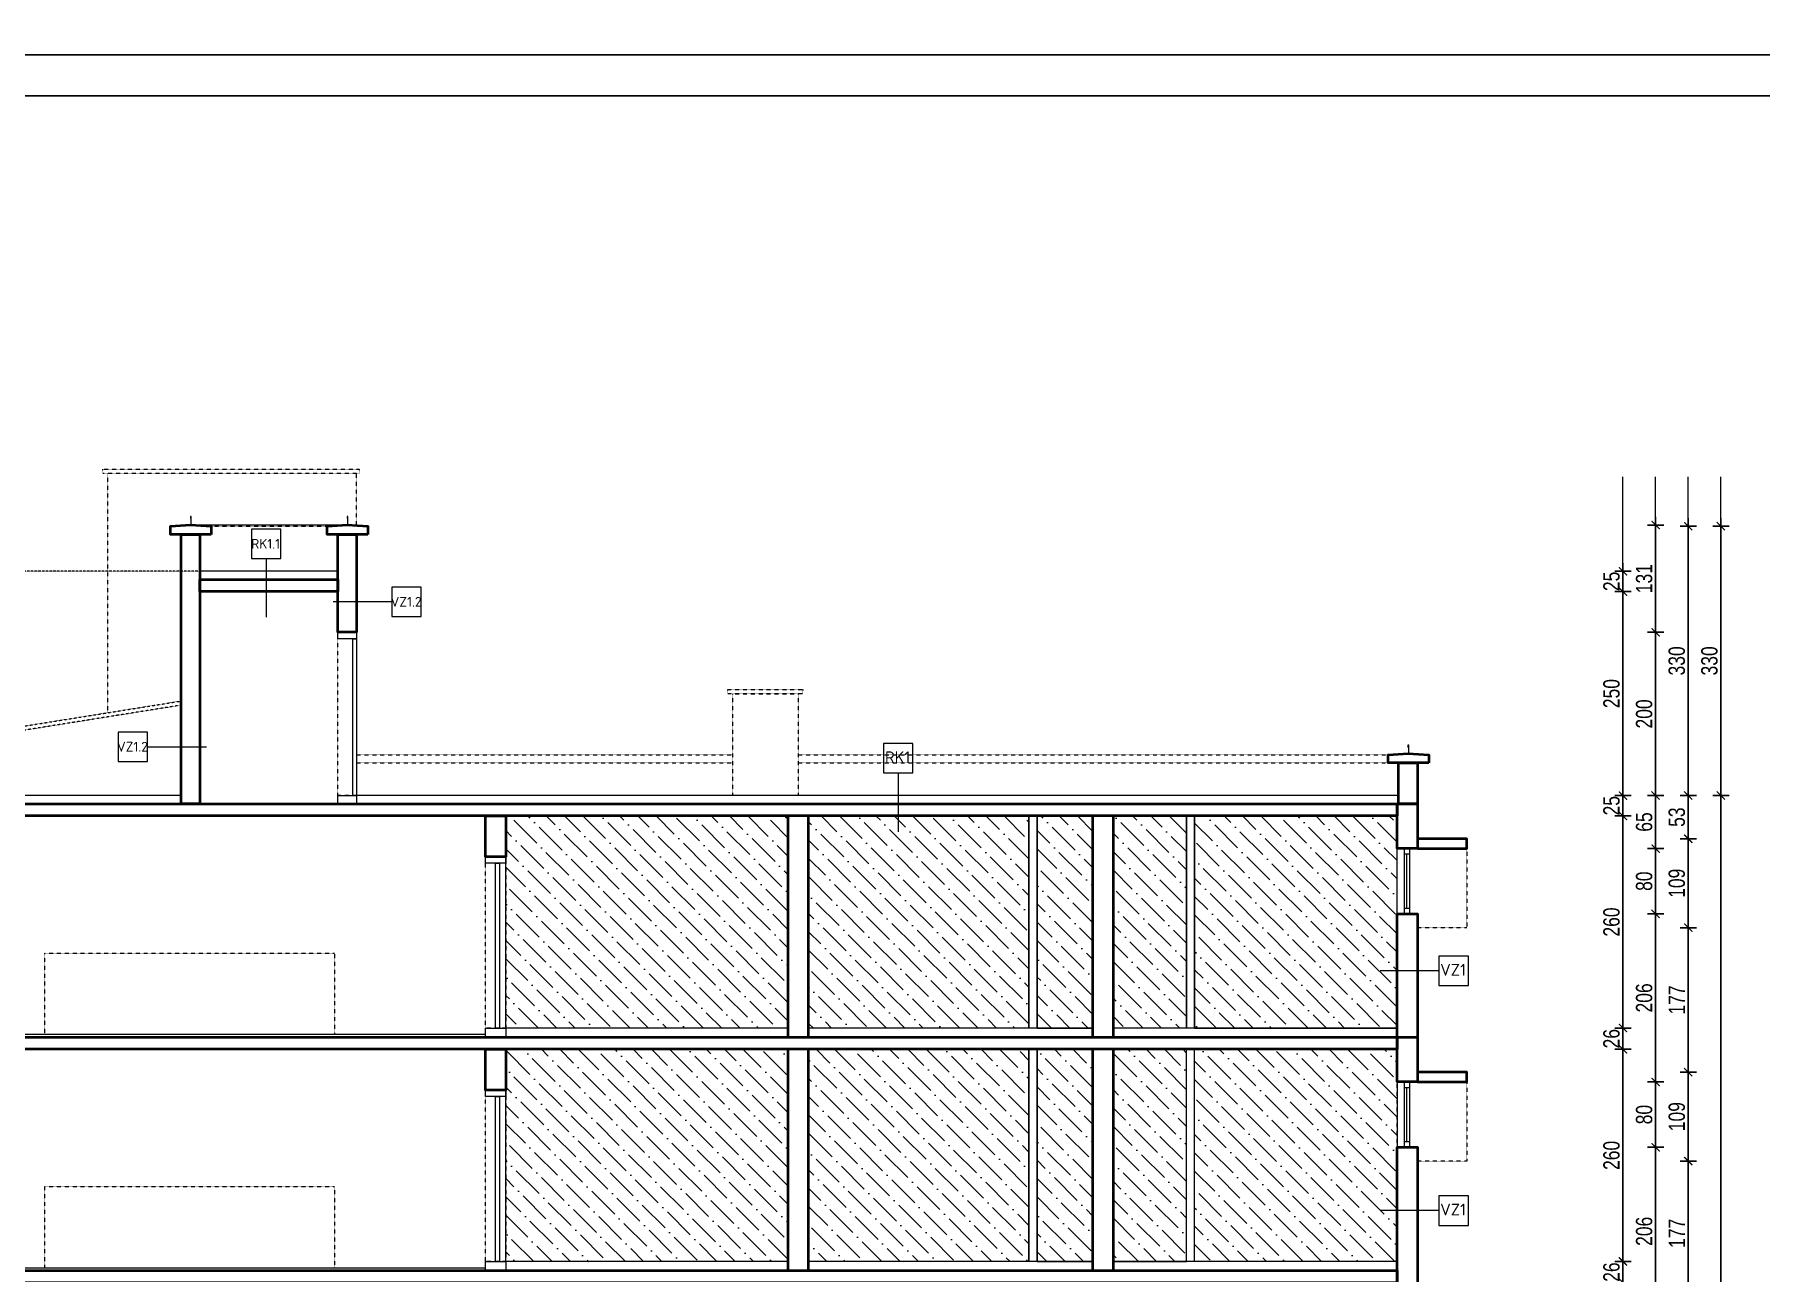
# Model space of a CAD drawing. Header units: millimetres. Extents: x 195897 to 285417, y -229751 to -116129.
# Drawn here: x 204050 to 206165, y -226520 to -225003 of the extents above; entities that cross this region are included whole.
import ezdxf
from ezdxf.enums import TextEntityAlignment as Align

# ---------------------------------------------------------------- set-up
doc = ezdxf.new("R2010")
doc.units = ezdxf.units.MM
doc.header["$PDMODE"] = 2
doc.linetypes.add('DASHED2', pattern=[0.375, 0.25, -0.125])
doc.linetypes.add('HIDDEN', pattern=[0.375, 0.25, -0.125])
doc.layers.get('0').update_dxf_attribs({"lineweight": 0})
doc.layers.get('Defpoints').update_dxf_attribs({"color": 250, "lineweight": 0})
for name, color, linetype, lineweight in [('01-zid_nenosivi', 134, 'Continuous', 0), ('03-prozori', 132, 'Continuous', 0), ('05-podgled-tanko', 144, 'HIDDEN', 0), ('06-hatch_grijano', 30, 'Continuous', 0), ('07-kote', 70, 'Continuous', 9), ('5-TX', 113, 'Continuous', 5), ('TP_01 - 0.50', 1, 'Continuous', 40)]:
    doc.layers.add(name, color=color, linetype=linetype, lineweight=lineweight)
doc.layers.add('Kucni_broj', color=2, linetype='Continuous', plot=False)
doc.layers.add('SAST_Linija sastavnice', color=255, linetype='Continuous', plot=False)
doc.styles.add('isocpeur', font='isocpeur.ttf')
doc.styles.add('OPIS', font='hrcom.shx', dxfattribs={"width": 0.8, "height": 20})
doc.dimstyles.new('ISO-25', dxfattribs={"dimtxt": 20, "dimasz": 10, "dimexe": 10, "dimexo": 10, "dimgap": 4, "dimtad": 1, "dimdec": 0, "dimtxsty": 'OPIS', "dimblk": 'ARCHTICK', "dimcen": 10, "dimdle": 10, "dimadec": 0, "dimazin": 0, "dimtfac": 1, "dimtdec": 0, "dimtix": 1, "dimtmove": 0, "dimatfit": 3, "dimldrblk": 'ARCHTICK', "dimfxl": 10, "dimfxlon": 1, "dimarcsym": 0})

# ---------------------------------------------------------------- blocks, each defined once
blk = doc.blocks.new('*U1047')
blk.add_line((7, 3.5), (73, 3.5))
blk.add_lwpolyline([(0, 7), (80, 7), (80, 0), (80, 0), (0, 0), (0, 7)])
blk.add_lwpolyline([(7, 7), (73, 7), (73, 0), (7, 0)], close=True)
blk = doc.blocks.new('_ArchTick')
at = {"color": 0, "linetype": 'ByBlock', "lineweight": 0, "const_width": 0.15}
blk.add_lwpolyline([(-0.5, -0.5), (0.5, 0.5)], dxfattribs=at)
blk = doc.blocks.new('*D1793')
at = {"layer": '07-kote', "color": 0, "linetype": 'ByBlock', "lineweight": -2, "ltscale": 5, "transparency": 16777216}
for p, q in [((205986.6, -225660.4), (206006.6, -225660.4)), ((205996.6, -225660.4), (205996.6, -225650.4)), ((205996.6, -225660.4), (205996.6, -225685.4)), ((205986.6, -225685.4), (206006.6, -225685.4)), ((205996.6, -225685.4), (205996.6, -225695.4))]:
    blk.add_line(p, q, dxfattribs=at)
at = {"layer": 'Defpoints', "color": 0, "linetype": 'ByBlock', "ltscale": 5, "transparency": 16777216}
for p in [(204421.7, -225660.4), (204421.7, -225685.4), (205996.6, -225685.4)]:
    blk.add_point(p, dxfattribs=at)
at = {"layer": '07-kote', "color": 0, "linetype": 'ByBlock', "lineweight": -2, "ltscale": 5, "transparency": 16777216, "xscale": 10, "yscale": 10, "zscale": 10}
for p, rotation in [((205996.6, -225660.4), 270), ((205996.6, -225685.4), 90)]:
    blk.add_blockref('_ArchTick', p, dxfattribs=dict(at, rotation=rotation))
at = {"layer": '07-kote', "color": 0, "linetype": 'ByBlock', "ltscale": 5, "transparency": 16777216, "insert": (205982.6, -225672.9), "char_height": 20, "attachment_point": 5, "rotation": 90, "style": 'OPIS'}
blk.add_mtext('25', dxfattribs=at)
blk = doc.blocks.new('*D1794')
at = {"layer": '07-kote', "color": 0, "linetype": 'ByBlock', "lineweight": -2, "ltscale": 5, "transparency": 16777216}
for p, q in [((205996.6, -225675.4), (205996.6, -225945.3)), ((205986.6, -225685.4), (206006.6, -225685.4)), ((205986.6, -225935.3), (206006.6, -225935.3))]:
    blk.add_line(p, q, dxfattribs=at)
at = {"layer": 'Defpoints', "color": 0, "linetype": 'ByBlock', "ltscale": 5, "transparency": 16777216}
for p in [(204421.7, -225685.4), (205721.7, -225935.3), (205996.6, -225935.3)]:
    blk.add_point(p, dxfattribs=at)
at = {"layer": '07-kote', "color": 0, "linetype": 'ByBlock', "lineweight": -2, "ltscale": 5, "transparency": 16777216, "xscale": 10, "yscale": 10, "zscale": 10}
for p, rotation in [((205996.6, -225685.4), 90), ((205996.6, -225935.3), 270)]:
    blk.add_blockref('_ArchTick', p, dxfattribs=dict(at, rotation=rotation))
at = {"layer": '07-kote', "color": 0, "linetype": 'ByBlock', "ltscale": 5, "transparency": 16777216, "insert": (205982.6, -225810.4), "char_height": 20, "attachment_point": 5, "rotation": 90, "style": 'OPIS'}
blk.add_mtext('250', dxfattribs=at)
blk = doc.blocks.new('*D1795')
at = {"layer": '07-kote', "color": 0, "linetype": 'ByBlock', "lineweight": -2, "ltscale": 5, "transparency": 16777216}
for p, q in [((205986.6, -225935.3), (206006.6, -225935.3)), ((205996.6, -225935.3), (205996.6, -225925.3)), ((205996.6, -225935.3), (205996.6, -225960.3)), ((205986.6, -225960.3), (206006.6, -225960.3)), ((205996.6, -225960.3), (205996.6, -225970.3))]:
    blk.add_line(p, q, dxfattribs=at)
at = {"layer": 'Defpoints', "color": 0, "linetype": 'ByBlock', "ltscale": 5, "transparency": 16777216}
for p in [(205721.7, -225935.3), (205719.7, -225960.3), (205996.6, -225960.3)]:
    blk.add_point(p, dxfattribs=at)
at = {"layer": '07-kote', "color": 0, "linetype": 'ByBlock', "lineweight": -2, "ltscale": 5, "transparency": 16777216, "xscale": 10, "yscale": 10, "zscale": 10}
for p, rotation in [((205996.6, -225935.3), 270), ((205996.6, -225960.3), 90)]:
    blk.add_blockref('_ArchTick', p, dxfattribs=dict(at, rotation=rotation))
at = {"layer": '07-kote', "color": 0, "linetype": 'ByBlock', "ltscale": 5, "transparency": 16777216, "insert": (205982.6, -225947.8), "char_height": 20, "attachment_point": 5, "rotation": 90, "style": 'OPIS'}
blk.add_mtext('25', dxfattribs=at)
blk = doc.blocks.new('*D1796')
at = {"layer": '07-kote', "color": 0, "linetype": 'ByBlock', "lineweight": -2, "ltscale": 5, "transparency": 16777216}
for p, q in [((205996.6, -225950.3), (205996.6, -226230.3)), ((205986.6, -225960.3), (206006.6, -225960.3)), ((205986.6, -226220.3), (206006.6, -226220.3))]:
    blk.add_line(p, q, dxfattribs=at)
at = {"layer": 'Defpoints', "color": 0, "linetype": 'ByBlock', "ltscale": 5, "transparency": 16777216}
for p in [(205719.7, -225960.3), (205719.7, -226220.3), (205996.6, -226220.3)]:
    blk.add_point(p, dxfattribs=at)
at = {"layer": '07-kote', "color": 0, "linetype": 'ByBlock', "lineweight": -2, "ltscale": 5, "transparency": 16777216, "xscale": 10, "yscale": 10, "zscale": 10}
for p, rotation in [((205996.6, -225960.3), 90), ((205996.6, -226220.3), 270)]:
    blk.add_blockref('_ArchTick', p, dxfattribs=dict(at, rotation=rotation))
at = {"layer": '07-kote', "color": 0, "linetype": 'ByBlock', "ltscale": 5, "transparency": 16777216, "insert": (205982.6, -226090.3), "char_height": 20, "attachment_point": 5, "rotation": 90, "style": 'OPIS'}
blk.add_mtext('260', dxfattribs=at)
blk = doc.blocks.new('*D1797')
at = {"layer": '07-kote', "color": 0, "linetype": 'ByBlock', "lineweight": -2, "ltscale": 5, "transparency": 16777216}
for p, q in [((205996.6, -226220.3), (205996.6, -226210.3)), ((205986.6, -226220.3), (206006.6, -226220.3)), ((205996.6, -226220.3), (205996.6, -226246.3)), ((205986.6, -226246.3), (206006.6, -226246.3)), ((205996.6, -226246.3), (205996.6, -226256.3))]:
    blk.add_line(p, q, dxfattribs=at)
at = {"layer": 'Defpoints', "color": 0, "linetype": 'ByBlock', "ltscale": 5, "transparency": 16777216}
for p in [(205719.7, -226220.3), (205719.7, -226246.3), (205996.6, -226246.3)]:
    blk.add_point(p, dxfattribs=at)
at = {"layer": '07-kote', "color": 0, "linetype": 'ByBlock', "lineweight": -2, "ltscale": 5, "transparency": 16777216, "xscale": 10, "yscale": 10, "zscale": 10}
for p, rotation in [((205996.6, -226220.3), 270), ((205996.6, -226246.3), 90)]:
    blk.add_blockref('_ArchTick', p, dxfattribs=dict(at, rotation=rotation))
at = {"layer": '07-kote', "color": 0, "linetype": 'ByBlock', "ltscale": 5, "transparency": 16777216, "insert": (205982.6, -226233.3), "char_height": 20, "attachment_point": 5, "rotation": 90, "style": 'OPIS'}
blk.add_mtext('26', dxfattribs=at)
blk = doc.blocks.new('*D1798')
at = {"layer": '07-kote', "color": 0, "linetype": 'ByBlock', "lineweight": -2, "ltscale": 5, "transparency": 16777216}
for p, q in [((205986.6, -226246.3), (206006.6, -226246.3)), ((205996.6, -226236.3), (205996.6, -226516.3)), ((205986.6, -226506.3), (206006.6, -226506.3))]:
    blk.add_line(p, q, dxfattribs=at)
at = {"layer": 'Defpoints', "color": 0, "linetype": 'ByBlock', "ltscale": 5, "transparency": 16777216}
for p in [(205719.7, -226246.3), (205719.7, -226506.3), (205996.6, -226506.3)]:
    blk.add_point(p, dxfattribs=at)
at = {"layer": '07-kote', "color": 0, "linetype": 'ByBlock', "lineweight": -2, "ltscale": 5, "transparency": 16777216, "xscale": 10, "yscale": 10, "zscale": 10}
for p, rotation in [((205996.6, -226246.3), 90), ((205996.6, -226506.3), 270)]:
    blk.add_blockref('_ArchTick', p, dxfattribs=dict(at, rotation=rotation))
at = {"layer": '07-kote', "color": 0, "linetype": 'ByBlock', "ltscale": 5, "transparency": 16777216, "insert": (205982.6, -226376.3), "char_height": 20, "attachment_point": 5, "rotation": 90, "style": 'OPIS'}
blk.add_mtext('260', dxfattribs=at)
blk = doc.blocks.new('*D1799')
at = {"layer": '07-kote', "color": 0, "linetype": 'ByBlock', "lineweight": -2, "ltscale": 5, "transparency": 16777216}
for p, q in [((205986.6, -226506.3), (206006.6, -226506.3)), ((205996.6, -226506.3), (205996.6, -226496.3)), ((205996.6, -226506.3), (205996.6, -226532.3)), ((205986.6, -226532.3), (206006.6, -226532.3)), ((205996.6, -226532.3), (205996.6, -226542.3))]:
    blk.add_line(p, q, dxfattribs=at)
at = {"layer": 'Defpoints', "color": 0, "linetype": 'ByBlock', "ltscale": 5, "transparency": 16777216}
for p in [(205719.7, -226506.3), (205719.7, -226532.3), (205996.6, -226532.3)]:
    blk.add_point(p, dxfattribs=at)
at = {"layer": '07-kote', "color": 0, "linetype": 'ByBlock', "lineweight": -2, "ltscale": 5, "transparency": 16777216, "xscale": 10, "yscale": 10, "zscale": 10}
for p, rotation in [((205996.6, -226506.3), 270), ((205996.6, -226532.3), 90)]:
    blk.add_blockref('_ArchTick', p, dxfattribs=dict(at, rotation=rotation))
at = {"layer": '07-kote', "color": 0, "linetype": 'ByBlock', "ltscale": 5, "transparency": 16777216, "insert": (205982.6, -226519.3), "char_height": 20, "attachment_point": 5, "rotation": 90, "style": 'OPIS'}
blk.add_mtext('26', dxfattribs=at)
blk = doc.blocks.new('*D1808')
at = {"layer": '07-kote', "color": 0, "linetype": 'ByBlock', "lineweight": -2, "ltscale": 5, "transparency": 16777216}
for p, q in [((206036.6, -225593.8), (206036.6, -225745.3)), ((206026.6, -225603.8), (206046.6, -225603.8)), ((206026.6, -225735.3), (206046.6, -225735.3))]:
    blk.add_line(p, q, dxfattribs=at)
at = {"layer": 'Defpoints', "color": 0, "linetype": 'ByBlock', "ltscale": 5, "transparency": 16777216}
for p in [(204433.6, -225603.8), (204433.2, -225735.3), (206036.6, -225735.3)]:
    blk.add_point(p, dxfattribs=at)
at = {"layer": '07-kote', "color": 0, "linetype": 'ByBlock', "lineweight": -2, "ltscale": 5, "transparency": 16777216, "xscale": 10, "yscale": 10, "zscale": 10}
for p, rotation in [((206036.6, -225603.8), 90), ((206036.6, -225735.3), 270)]:
    blk.add_blockref('_ArchTick', p, dxfattribs=dict(at, rotation=rotation))
at = {"layer": '07-kote', "color": 0, "linetype": 'ByBlock', "ltscale": 5, "transparency": 16777216, "insert": (206022.6, -225669.5), "char_height": 20, "attachment_point": 5, "rotation": 90, "style": 'OPIS'}
blk.add_mtext('131', dxfattribs=at)
blk = doc.blocks.new('*D1809')
at = {"layer": '07-kote', "color": 0, "linetype": 'ByBlock', "lineweight": -2, "ltscale": 5, "transparency": 16777216}
for p, q in [((206036.6, -225725.3), (206036.6, -225945.3)), ((206026.6, -225735.3), (206046.6, -225735.3)), ((206026.6, -225935.3), (206046.6, -225935.3))]:
    blk.add_line(p, q, dxfattribs=at)
at = {"layer": 'Defpoints', "color": 0, "linetype": 'ByBlock', "ltscale": 5, "transparency": 16777216}
for p in [(204433.2, -225735.3), (204444.7, -225935.3), (206036.6, -225935.3)]:
    blk.add_point(p, dxfattribs=at)
at = {"layer": '07-kote', "color": 0, "linetype": 'ByBlock', "lineweight": -2, "ltscale": 5, "transparency": 16777216, "xscale": 10, "yscale": 10, "zscale": 10}
for p, rotation in [((206036.6, -225735.3), 90), ((206036.6, -225935.3), 270)]:
    blk.add_blockref('_ArchTick', p, dxfattribs=dict(at, rotation=rotation))
at = {"layer": '07-kote', "color": 0, "linetype": 'ByBlock', "ltscale": 5, "transparency": 16777216, "insert": (206022.6, -225835.3), "char_height": 20, "attachment_point": 5, "rotation": 90, "style": 'OPIS'}
blk.add_mtext('200', dxfattribs=at)
blk = doc.blocks.new('*D1810')
at = {"layer": '07-kote', "color": 0, "linetype": 'ByBlock', "lineweight": -2, "ltscale": 5, "transparency": 16777216}
for p, q in [((206026.6, -225935.3), (206046.6, -225935.3)), ((206036.6, -225925.3), (206036.6, -226010.3)), ((206026.6, -226000.3), (206046.6, -226000.3))]:
    blk.add_line(p, q, dxfattribs=at)
at = {"layer": 'Defpoints', "color": 0, "linetype": 'ByBlock', "ltscale": 5, "transparency": 16777216}
for p in [(204444.7, -225935.3), (205805.3, -226000.3), (206036.6, -226000.3)]:
    blk.add_point(p, dxfattribs=at)
at = {"layer": '07-kote', "color": 0, "linetype": 'ByBlock', "lineweight": -2, "ltscale": 5, "transparency": 16777216, "xscale": 10, "yscale": 10, "zscale": 10}
for p, rotation in [((206036.6, -225935.3), 90), ((206036.6, -226000.3), 270)]:
    blk.add_blockref('_ArchTick', p, dxfattribs=dict(at, rotation=rotation))
at = {"layer": '07-kote', "color": 0, "linetype": 'ByBlock', "ltscale": 5, "transparency": 16777216, "insert": (206022.6, -225967.8), "char_height": 20, "attachment_point": 5, "rotation": 90, "style": 'OPIS'}
blk.add_mtext('65', dxfattribs=at)
blk = doc.blocks.new('*D1811')
at = {"layer": '07-kote', "color": 0, "linetype": 'ByBlock', "lineweight": -2, "ltscale": 5, "transparency": 16777216}
for p, q in [((206026.6, -226000.3), (206046.6, -226000.3)), ((206036.6, -225990.3), (206036.6, -226090.3)), ((206026.6, -226080.3), (206046.6, -226080.3))]:
    blk.add_line(p, q, dxfattribs=at)
at = {"layer": 'Defpoints', "color": 0, "linetype": 'ByBlock', "ltscale": 5, "transparency": 16777216}
for p in [(205805.3, -226000.3), (205744.7, -226080.3), (206036.6, -226080.3)]:
    blk.add_point(p, dxfattribs=at)
at = {"layer": '07-kote', "color": 0, "linetype": 'ByBlock', "lineweight": -2, "ltscale": 5, "transparency": 16777216, "xscale": 10, "yscale": 10, "zscale": 10}
for p, rotation in [((206036.6, -226000.3), 90), ((206036.6, -226080.3), 270)]:
    blk.add_blockref('_ArchTick', p, dxfattribs=dict(at, rotation=rotation))
at = {"layer": '07-kote', "color": 0, "linetype": 'ByBlock', "ltscale": 5, "transparency": 16777216, "insert": (206022.6, -226040.3), "char_height": 20, "attachment_point": 5, "rotation": 90, "style": 'OPIS'}
blk.add_mtext('80', dxfattribs=at)
blk = doc.blocks.new('*D1812')
at = {"layer": '07-kote', "color": 0, "linetype": 'ByBlock', "lineweight": -2, "ltscale": 5, "transparency": 16777216}
for p, q in [((206026.6, -226080.3), (206046.6, -226080.3)), ((206036.6, -226070.3), (206036.6, -226296.3)), ((206026.6, -226286.3), (206046.6, -226286.3))]:
    blk.add_line(p, q, dxfattribs=at)
at = {"layer": 'Defpoints', "color": 0, "linetype": 'ByBlock', "ltscale": 5, "transparency": 16777216}
for p in [(205744.7, -226080.3), (205744.7, -226286.3), (206036.6, -226286.3)]:
    blk.add_point(p, dxfattribs=at)
at = {"layer": '07-kote', "color": 0, "linetype": 'ByBlock', "lineweight": -2, "ltscale": 5, "transparency": 16777216, "xscale": 10, "yscale": 10, "zscale": 10}
for p, rotation in [((206036.6, -226080.3), 90), ((206036.6, -226286.3), 270)]:
    blk.add_blockref('_ArchTick', p, dxfattribs=dict(at, rotation=rotation))
at = {"layer": '07-kote', "color": 0, "linetype": 'ByBlock', "ltscale": 5, "transparency": 16777216, "insert": (206022.6, -226183.3), "char_height": 20, "attachment_point": 5, "rotation": 90, "style": 'OPIS'}
blk.add_mtext('206', dxfattribs=at)
blk = doc.blocks.new('*D1813')
at = {"layer": '07-kote', "color": 0, "linetype": 'ByBlock', "lineweight": -2, "ltscale": 5, "transparency": 16777216}
for p, q in [((206036.6, -226276.3), (206036.6, -226376.3)), ((206026.6, -226286.3), (206046.6, -226286.3)), ((206026.6, -226366.3), (206046.6, -226366.3))]:
    blk.add_line(p, q, dxfattribs=at)
at = {"layer": 'Defpoints', "color": 0, "linetype": 'ByBlock', "ltscale": 5, "transparency": 16777216}
for p in [(205744.7, -226286.3), (205744.7, -226366.3), (206036.6, -226366.3)]:
    blk.add_point(p, dxfattribs=at)
at = {"layer": '07-kote', "color": 0, "linetype": 'ByBlock', "lineweight": -2, "ltscale": 5, "transparency": 16777216, "xscale": 10, "yscale": 10, "zscale": 10}
for p, rotation in [((206036.6, -226286.3), 90), ((206036.6, -226366.3), 270)]:
    blk.add_blockref('_ArchTick', p, dxfattribs=dict(at, rotation=rotation))
at = {"layer": '07-kote', "color": 0, "linetype": 'ByBlock', "ltscale": 5, "transparency": 16777216, "insert": (206022.6, -226326.3), "char_height": 20, "attachment_point": 5, "rotation": 90, "style": 'OPIS'}
blk.add_mtext('80', dxfattribs=at)
blk = doc.blocks.new('*D1814')
at = {"layer": '07-kote', "color": 0, "linetype": 'ByBlock', "lineweight": -2, "ltscale": 5, "transparency": 16777216}
for p, q in [((206036.6, -226356.3), (206036.6, -226582.3)), ((206026.6, -226366.3), (206046.6, -226366.3)), ((206026.6, -226572.3), (206046.6, -226572.3))]:
    blk.add_line(p, q, dxfattribs=at)
at = {"layer": 'Defpoints', "color": 0, "linetype": 'ByBlock', "ltscale": 5, "transparency": 16777216}
for p in [(205744.7, -226366.3), (205744.7, -226572.3), (206036.6, -226572.3)]:
    blk.add_point(p, dxfattribs=at)
at = {"layer": '07-kote', "color": 0, "linetype": 'ByBlock', "lineweight": -2, "ltscale": 5, "transparency": 16777216, "xscale": 10, "yscale": 10, "zscale": 10}
for p, rotation in [((206036.6, -226366.3), 90), ((206036.6, -226572.3), 270)]:
    blk.add_blockref('_ArchTick', p, dxfattribs=dict(at, rotation=rotation))
at = {"layer": '07-kote', "color": 0, "linetype": 'ByBlock', "ltscale": 5, "transparency": 16777216, "insert": (206022.6, -226469.3), "char_height": 20, "attachment_point": 5, "rotation": 90, "style": 'OPIS'}
blk.add_mtext('206', dxfattribs=at)
blk = doc.blocks.new('*D1821')
at = {"layer": '07-kote', "color": 0, "linetype": 'ByBlock', "lineweight": -2, "ltscale": 5, "transparency": 16777216}
for p, q in [((206076.6, -225595.3), (206076.6, -225945.3)), ((206066.6, -225605.3), (206086.6, -225605.3)), ((206066.6, -225935.3), (206086.6, -225935.3))]:
    blk.add_line(p, q, dxfattribs=at)
at = {"layer": 'Defpoints', "color": 0, "linetype": 'ByBlock', "ltscale": 5, "transparency": 16777216}
for p in [(204458.7, -225605.3), (204458.7, -225935.3), (206076.6, -225935.3)]:
    blk.add_point(p, dxfattribs=at)
at = {"layer": '07-kote', "color": 0, "linetype": 'ByBlock', "lineweight": -2, "ltscale": 5, "transparency": 16777216, "xscale": 10, "yscale": 10, "zscale": 10}
for p, rotation in [((206076.6, -225605.3), 90), ((206076.6, -225935.3), 270)]:
    blk.add_blockref('_ArchTick', p, dxfattribs=dict(at, rotation=rotation))
at = {"layer": '07-kote', "color": 0, "linetype": 'ByBlock', "ltscale": 5, "transparency": 16777216, "insert": (206062.6, -225770.3), "char_height": 20, "attachment_point": 5, "rotation": 90, "style": 'OPIS'}
blk.add_mtext('330', dxfattribs=at)
blk = doc.blocks.new('*D1822')
at = {"layer": '07-kote', "color": 0, "linetype": 'ByBlock', "lineweight": -2, "ltscale": 5, "transparency": 16777216}
for p, q in [((206066.6, -225935.3), (206086.6, -225935.3)), ((206076.6, -225925.3), (206076.6, -225998.3)), ((206066.6, -225988.3), (206086.6, -225988.3))]:
    blk.add_line(p, q, dxfattribs=at)
at = {"layer": 'Defpoints', "color": 0, "linetype": 'ByBlock', "ltscale": 5, "transparency": 16777216}
for p in [(204458.7, -225935.3), (205805.3, -225988.3), (206076.6, -225988.3)]:
    blk.add_point(p, dxfattribs=at)
at = {"layer": '07-kote', "color": 0, "linetype": 'ByBlock', "lineweight": -2, "ltscale": 5, "transparency": 16777216, "xscale": 10, "yscale": 10, "zscale": 10}
for p, rotation in [((206076.6, -225935.3), 90), ((206076.6, -225988.3), 270)]:
    blk.add_blockref('_ArchTick', p, dxfattribs=dict(at, rotation=rotation))
at = {"layer": '07-kote', "color": 0, "linetype": 'ByBlock', "ltscale": 5, "transparency": 16777216, "insert": (206062.6, -225961.8), "char_height": 20, "attachment_point": 5, "rotation": 90, "style": 'OPIS'}
blk.add_mtext('53', dxfattribs=at)
blk = doc.blocks.new('*D1823')
at = {"layer": '07-kote', "color": 0, "linetype": 'ByBlock', "lineweight": -2, "ltscale": 5, "transparency": 16777216}
for p, q in [((206076.6, -225978.3), (206076.6, -226107.3)), ((206066.6, -225988.3), (206086.6, -225988.3)), ((206066.6, -226097.3), (206086.6, -226097.3))]:
    blk.add_line(p, q, dxfattribs=at)
at = {"layer": 'Defpoints', "color": 0, "linetype": 'ByBlock', "ltscale": 5, "transparency": 16777216}
for p in [(205805.3, -225988.3), (205805.3, -226097.3), (206076.6, -226097.3)]:
    blk.add_point(p, dxfattribs=at)
at = {"layer": '07-kote', "color": 0, "linetype": 'ByBlock', "lineweight": -2, "ltscale": 5, "transparency": 16777216, "xscale": 10, "yscale": 10, "zscale": 10}
for p, rotation in [((206076.6, -225988.3), 90), ((206076.6, -226097.3), 270)]:
    blk.add_blockref('_ArchTick', p, dxfattribs=dict(at, rotation=rotation))
at = {"layer": '07-kote', "color": 0, "linetype": 'ByBlock', "ltscale": 5, "transparency": 16777216, "insert": (206062.6, -226042.8), "char_height": 20, "attachment_point": 5, "rotation": 90, "style": 'OPIS'}
blk.add_mtext('109', dxfattribs=at)
blk = doc.blocks.new('*D1824')
at = {"layer": '07-kote', "color": 0, "linetype": 'ByBlock', "lineweight": -2, "ltscale": 5, "transparency": 16777216}
for p, q in [((206066.6, -226097.3), (206086.6, -226097.3)), ((206076.6, -226087.3), (206076.6, -226284.3)), ((206066.6, -226274.3), (206086.6, -226274.3))]:
    blk.add_line(p, q, dxfattribs=at)
at = {"layer": 'Defpoints', "color": 0, "linetype": 'ByBlock', "ltscale": 5, "transparency": 16777216}
for p in [(205805.3, -226097.3), (205805.3, -226274.3), (206076.6, -226274.3)]:
    blk.add_point(p, dxfattribs=at)
at = {"layer": '07-kote', "color": 0, "linetype": 'ByBlock', "lineweight": -2, "ltscale": 5, "transparency": 16777216, "xscale": 10, "yscale": 10, "zscale": 10}
for p, rotation in [((206076.6, -226097.3), 90), ((206076.6, -226274.3), 270)]:
    blk.add_blockref('_ArchTick', p, dxfattribs=dict(at, rotation=rotation))
at = {"layer": '07-kote', "color": 0, "linetype": 'ByBlock', "ltscale": 5, "transparency": 16777216, "insert": (206062.6, -226185.8), "char_height": 20, "attachment_point": 5, "rotation": 90, "style": 'OPIS'}
blk.add_mtext('177', dxfattribs=at)
blk = doc.blocks.new('*D1825')
at = {"layer": '07-kote', "color": 0, "linetype": 'ByBlock', "lineweight": -2, "ltscale": 5, "transparency": 16777216}
for p, q in [((206066.6, -226274.3), (206086.6, -226274.3)), ((206076.6, -226264.3), (206076.6, -226393.3)), ((206066.6, -226383.3), (206086.6, -226383.3))]:
    blk.add_line(p, q, dxfattribs=at)
at = {"layer": 'Defpoints', "color": 0, "linetype": 'ByBlock', "ltscale": 5, "transparency": 16777216}
for p in [(205805.3, -226274.3), (205805.3, -226383.3), (206076.6, -226383.3)]:
    blk.add_point(p, dxfattribs=at)
at = {"layer": '07-kote', "color": 0, "linetype": 'ByBlock', "lineweight": -2, "ltscale": 5, "transparency": 16777216, "xscale": 10, "yscale": 10, "zscale": 10}
for p, rotation in [((206076.6, -226274.3), 90), ((206076.6, -226383.3), 270)]:
    blk.add_blockref('_ArchTick', p, dxfattribs=dict(at, rotation=rotation))
at = {"layer": '07-kote', "color": 0, "linetype": 'ByBlock', "ltscale": 5, "transparency": 16777216, "insert": (206062.6, -226328.8), "char_height": 20, "attachment_point": 5, "rotation": 90, "style": 'OPIS'}
blk.add_mtext('109', dxfattribs=at)
blk = doc.blocks.new('*D1826')
at = {"layer": '07-kote', "color": 0, "linetype": 'ByBlock', "lineweight": -2, "ltscale": 5, "transparency": 16777216}
for p, q in [((206076.6, -226373.3), (206076.6, -226570.3)), ((206066.6, -226383.3), (206086.6, -226383.3)), ((206066.6, -226560.3), (206086.6, -226560.3))]:
    blk.add_line(p, q, dxfattribs=at)
at = {"layer": 'Defpoints', "color": 0, "linetype": 'ByBlock', "ltscale": 5, "transparency": 16777216}
for p in [(205805.3, -226383.3), (205805.3, -226560.3), (206076.6, -226560.3)]:
    blk.add_point(p, dxfattribs=at)
at = {"layer": '07-kote', "color": 0, "linetype": 'ByBlock', "lineweight": -2, "ltscale": 5, "transparency": 16777216, "xscale": 10, "yscale": 10, "zscale": 10}
for p, rotation in [((206076.6, -226383.3), 90), ((206076.6, -226560.3), 270)]:
    blk.add_blockref('_ArchTick', p, dxfattribs=dict(at, rotation=rotation))
at = {"layer": '07-kote', "color": 0, "linetype": 'ByBlock', "ltscale": 5, "transparency": 16777216, "insert": (206062.6, -226471.8), "char_height": 20, "attachment_point": 5, "rotation": 90, "style": 'OPIS'}
blk.add_mtext('177', dxfattribs=at)
blk = doc.blocks.new('*D1874')
at = {"layer": '07-kote', "color": 0, "linetype": 'ByBlock', "lineweight": -2, "ltscale": 5, "transparency": 16777216}
for p, q in [((206116.6, -225595.3), (206116.6, -225945.3)), ((206106.6, -225605.3), (206126.6, -225605.3)), ((206106.6, -225935.3), (206126.6, -225935.3))]:
    blk.add_line(p, q, dxfattribs=at)
at = {"layer": 'Defpoints', "color": 0, "linetype": 'ByBlock', "ltscale": 5, "transparency": 16777216}
for p in [(204458.7, -225605.3), (204458.7, -225935.3), (206116.6, -225935.3)]:
    blk.add_point(p, dxfattribs=at)
at = {"layer": '07-kote', "color": 0, "linetype": 'ByBlock', "lineweight": -2, "ltscale": 5, "transparency": 16777216, "xscale": 10, "yscale": 10, "zscale": 10}
for p, rotation in [((206116.6, -225605.3), 90), ((206116.6, -225935.3), 270)]:
    blk.add_blockref('_ArchTick', p, dxfattribs=dict(at, rotation=rotation))
at = {"layer": '07-kote', "color": 0, "linetype": 'ByBlock', "ltscale": 5, "transparency": 16777216, "insert": (206102.6, -225770.3), "char_height": 20, "attachment_point": 5, "rotation": 90, "style": 'OPIS'}
blk.add_mtext('330', dxfattribs=at)
blk = doc.blocks.new('*D1875')
at = {"layer": '07-kote', "color": 0, "linetype": 'ByBlock', "lineweight": -2, "ltscale": 5, "transparency": 16777216}
for p, q in [((206106.6, -225935.3), (206126.6, -225935.3)), ((206116.6, -225925.3), (206116.6, -227629.3)), ((206106.6, -227619.3), (206126.6, -227619.3))]:
    blk.add_line(p, q, dxfattribs=at)
at = {"layer": 'Defpoints', "color": 0, "linetype": 'ByBlock', "ltscale": 5, "transparency": 16777216}
for p in [(204458.7, -225935.3), (205873.1, -227619.3), (206116.6, -227619.3)]:
    blk.add_point(p, dxfattribs=at)
at = {"layer": '07-kote', "color": 0, "linetype": 'ByBlock', "lineweight": -2, "ltscale": 5, "transparency": 16777216, "xscale": 10, "yscale": 10, "zscale": 10}
for p, rotation in [((206116.6, -225935.3), 90), ((206116.6, -227619.3), 270)]:
    blk.add_blockref('_ArchTick', p, dxfattribs=dict(at, rotation=rotation))
at = {"layer": '07-kote', "color": 0, "linetype": 'ByBlock', "ltscale": 5, "transparency": 16777216, "insert": (206102.6, -226777.3), "char_height": 20, "attachment_point": 5, "rotation": 90, "style": 'OPIS'}
blk.add_mtext('1684', dxfattribs=at)
blk = doc.blocks.new('*U65')
at = {"ltscale": 0.1}
blk.add_line((0.125, 0.375), (0.625, 0.375), dxfattribs=at)
blk.add_lwpolyline([(-0.125, 0.25), (-0.125, 0.5), (0.125, 0.5), (0.125, 0.25)], close=True, dxfattribs=at)
at = {"style": 'isocpeur'}
blk.add_attdef('sl', text='', height=0.1, dxfattribs=at).set_placement((0.005, 0.334), align=Align.CENTER)
blk = doc.blocks.new('*U64')
at = {"ltscale": 0.1}
blk.add_line((0, 0.25), (0, -0.25), dxfattribs=at)
blk.add_lwpolyline([(-0.125, 0.5), (0.125, 0.5), (0.125, 0.25), (-0.125, 0.25)], close=True, dxfattribs=at)
at = {"style": 'isocpeur'}
blk.add_attdef('sl', text='', height=0.1, dxfattribs=at).set_placement((0.005, 0.334), align=Align.CENTER)
blk = doc.blocks.new('*U649')
at = {"ltscale": 0.1}
blk.add_line((-0.125, 0.375), (-0.625, 0.375), dxfattribs=at)
blk.add_lwpolyline([(0.125, 0.5), (0.125, 0.25), (-0.125, 0.25), (-0.125, 0.5)], close=True, dxfattribs=at)
at = {"style": 'isocpeur'}
blk.add_attdef('sl', text='', height=0.1, dxfattribs=at).set_placement((0.005, 0.334), align=Align.CENTER)

msp = doc.modelspace()

# ---------------------------------------------------------------- hatches: boundary and pattern name
at = {"layer": '06-hatch_grijano'}
h = msp.add_hatch(dxfattribs=at)
h.set_pattern_fill('ANSI36', color=256, scale=5, angle=270, style=0)
h.paths.add_polyline_path([(204627.7, -225960.3), (204973.7, -225960.3), (204973.7, -226220.3), (204627.7, -226220.3)])
h = msp.add_hatch(dxfattribs=at)
h.set_pattern_fill('ANSI36', color=256, scale=5, angle=270, style=0)
h.paths.add_polyline_path([(204998.7, -225960.3), (205268.7, -225960.3), (205268.7, -226220.3), (204998.7, -226220.3)])
h = msp.add_hatch(dxfattribs=at)
h.set_pattern_fill('ANSI36', color=256, scale=5, angle=270, style=0)
h.paths.add_polyline_path([(205278.7, -226220.3), (205346.7, -226220.3), (205346.7, -225960.3), (205278.7, -225960.3)])
h = msp.add_hatch(dxfattribs=at)
h.set_pattern_fill('ANSI36', color=256, scale=5, angle=270, style=0)
h.paths.add_polyline_path([(205371.7, -225960.3), (205461.7, -225960.3), (205461.7, -226220.3), (205371.7, -226220.3)])
h = msp.add_hatch(dxfattribs=at)
h.set_pattern_fill('ANSI36', color=256, scale=5, angle=270, style=0)
h.paths.add_polyline_path([(205471.7, -226220.3), (205719.7, -226220.3), (205719.7, -225960.3), (205471.7, -225960.3)])
h = msp.add_hatch(dxfattribs=at)
h.set_pattern_fill('ANSI36', color=256, scale=5, angle=270, style=0)
h.paths.add_polyline_path([(204627.7, -226246.3), (204973.7, -226246.3), (204973.7, -226506.3), (204627.7, -226506.3)])
h = msp.add_hatch(dxfattribs=at)
h.set_pattern_fill('ANSI36', color=256, scale=5, angle=270, style=0)
h.paths.add_polyline_path([(204998.7, -226246.3), (205268.7, -226246.3), (205268.7, -226506.3), (204998.7, -226506.3)])
h = msp.add_hatch(dxfattribs=at)
h.set_pattern_fill('ANSI36', color=256, scale=5, angle=270, style=0)
h.paths.add_polyline_path([(205278.7, -226506.3), (205346.7, -226506.3), (205346.7, -226246.3), (205278.7, -226246.3)])
h = msp.add_hatch(dxfattribs=at)
h.set_pattern_fill('ANSI36', color=256, scale=5, angle=270, style=0)
h.paths.add_polyline_path([(205371.7, -226506.3), (205461.7, -226506.3), (205461.7, -226246.3), (205371.7, -226246.3)])
h = msp.add_hatch(dxfattribs=at)
h.set_pattern_fill('ANSI36', color=256, scale=5, angle=270, style=0)
h.paths.add_polyline_path([(205471.7, -226246.3), (205719.7, -226246.3), (205719.7, -226506.3), (205471.7, -226506.3)])

# ---------------------------------------------------------------- linework, layer by layer
at = {"layer": '01-zid_nenosivi', "ltscale": 5}
for p, q in [((205268.7, -226220.3), (205268.7, -225960.3)), ((205278.7, -226220.3), (205278.7, -225960.3)), ((205461.7, -226220.3), (205461.7, -225960.3)), ((205471.7, -226220.3), (205471.7, -225960.3)), ((205268.7, -226506.3), (205268.7, -226246.3)), ((205278.7, -226506.3), (205278.7, -226246.3)), ((205461.7, -226506.3), (205461.7, -226246.3)), ((205471.7, -226506.3), (205471.7, -226246.3))]:
    msp.add_line(p, q, dxfattribs=at)
for points in [[(204241.1, -225593.5), (204241.1, -225596), (204242.1, -225596), (204242.1, -225593.5), (204241.1, -225593.5)], [(204241.6, -225596), (204241.6, -225603.8)], [(204433.1, -225593.5), (204433.1, -225596), (204434.1, -225596), (204434.1, -225593.5), (204433.1, -225593.5)], [(204433.6, -225596), (204433.6, -225603.8)], [(205733.1, -225873.5), (205733.1, -225876), (205734.1, -225876), (205734.1, -225873.5), (205733.1, -225873.5)], [(205733.6, -225876), (205733.6, -225883.8)], [(204229.7, -225935.3), (203133.7, -225935.3), (203133.7, -225945.3), (205721.7, -225945.3), (205721.7, -225935.3), (204444.7, -225935.3)], [(204602.7, -226228.3), (203877.7, -226228.3)], [(204973.7, -226220.3), (204627.7, -226220.3)], [(205346.7, -226220.3), (204998.7, -226220.3)], [(205719.7, -226220.3), (205371.7, -226220.3)], [(204973.7, -226506.3), (204627.7, -226506.3)], [(205346.7, -226506.3), (204998.7, -226506.3)], [(205719.7, -226506.3), (205371.7, -226506.3)], [(204602.7, -226514.3), (203879.7, -226514.3)]]:
    msp.add_lwpolyline(points, dxfattribs=at)
for points in [[(204252.7, -225670.4), (204421.7, -225670.4), (204421.7, -225660.4), (204252.7, -225660.4)], [(204421.7, -225735.3), (204444.7, -225735.3), (204444.7, -225743.3), (204421.7, -225743.3)], [(204440, -225743.3), (204444.7, -225743.3), (204444.7, -225935.3), (204440, -225935.3)], [(204421.7, -225935.3), (204444.7, -225935.3), (204444.7, -225945.3), (204421.7, -225945.3)], [(204602.7, -226010.3), (204627.7, -226010.3), (204627.7, -226018.3), (204602.7, -226018.3)], [(204615.2, -226018.3), (204619.8, -226018.3), (204619.8, -226220.3), (204615.2, -226220.3)], [(204602.7, -226220.3), (204627.7, -226220.3), (204627.7, -226231.3), (204602.7, -226231.3)], [(204602.7, -226296.3), (204627.7, -226296.3), (204627.7, -226304.3), (204602.7, -226304.3)], [(204615.2, -226304.3), (204619.8, -226304.3), (204619.8, -226506.3), (204615.2, -226506.3)], [(204602.7, -226506.3), (204627.7, -226506.3), (204627.7, -226517.3), (204602.7, -226517.3)]]:
    msp.add_lwpolyline(points, close=True, dxfattribs=at)
at = {"layer": '05-podgled-tanko'}
for points in [[(204133.9, -225535.3), (204448.1, -225535.3), (204448.1, -225540.8), (204133.9, -225540.8)], [(204421.7, -225735.3), (204444.7, -225735.3), (204444.7, -225935.3), (204421.7, -225935.3)], [(204899.9, -225805.3), (204991.8, -225805.3), (204991.8, -225810.8), (204899.9, -225810.8)], [(204905.7, -225810.8), (204985.7, -225810.8), (204985.7, -225935.3), (204905.7, -225935.3)], [(204602.7, -226010.3), (204627.7, -226010.3), (204627.7, -226220.3), (204602.7, -226220.3)], [(204602.7, -226296.3), (204627.7, -226296.3), (204627.7, -226506.3), (204602.7, -226506.3)]]:
    msp.add_lwpolyline(points, close=True, dxfattribs=at).dxf.unprotected_set("ltscale", 0)
for points in [[(204444.7, -225604.4), (204444.7, -225540.8), (204139.7, -225540.8), (204139.7, -225833.9)], [(204266.7, -225605.3), (204408.7, -225605.3)], [(204229.7, -225824.6), (204030, -225856.5), (204030, -225851.4), (204229.7, -225819.5)], [(204444.7, -225885.3), (204905.7, -225885.3)], [(204444.7, -225895.3), (204905.7, -225895.3)], [(204985.7, -225885.3), (205708.7, -225885.3)], [(204985.7, -225895.3), (205708.7, -225895.3)], [(205719.7, -226080.3), (205719.7, -226080.3), (205719.7, -226000.3), (205719.7, -226000.3)], [(205744.7, -226000.3), (205805.3, -226000.3), (205805.3, -226080.3), (205805.3, -226097.3), (205744.7, -226097.3)], [(204062.7, -226228.3), (204062.7, -226128.3), (204417.7, -226128.3), (204417.7, -226228.3), (204062.7, -226228.3)], [(205719.7, -226366.3), (205719.7, -226366.3), (205719.7, -226286.3), (205719.7, -226286.3)], [(205744.7, -226286.3), (205805.3, -226286.3), (205805.3, -226366.3), (205805.3, -226383.3), (205744.7, -226383.3)], [(204062.7, -226514.3), (204062.7, -226414.3), (204417.7, -226414.3), (204417.7, -226514.3), (204062.7, -226514.3)]]:
    msp.add_lwpolyline(points, dxfattribs=at).dxf.unprotected_set("ltscale", 0)
at = {"layer": '05-podgled-tanko', "linetype": 'ByBlock', "ltscale": 5}
msp.add_lwpolyline([(204241.2, -225603.6), (204433.2, -225603.6)], dxfattribs=at)
at = {"layer": '06-hatch_grijano', "linetype": 'ByBlock', "ltscale": 5}
for points in [[(204627.7, -225960.3), (204973.7, -225960.3), (204973.7, -226220.3), (204627.7, -226220.3)], [(204998.7, -225960.3), (205268.7, -225960.3), (205268.7, -226220.3), (204998.7, -226220.3)], [(205278.7, -226220.3), (205346.7, -226220.3), (205346.7, -225960.3), (205278.7, -225960.3)], [(205371.7, -225960.3), (205461.7, -225960.3), (205461.7, -226220.3), (205371.7, -226220.3)], [(205471.7, -226220.3), (205719.7, -226220.3), (205719.7, -225960.3), (205471.7, -225960.3)], [(204627.7, -226246.3), (204973.7, -226246.3), (204973.7, -226506.3), (204627.7, -226506.3)], [(204998.7, -226246.3), (205268.7, -226246.3), (205268.7, -226506.3), (204998.7, -226506.3)], [(205278.7, -226506.3), (205346.7, -226506.3), (205346.7, -226246.3), (205278.7, -226246.3)], [(205371.7, -226506.3), (205461.7, -226506.3), (205461.7, -226246.3), (205371.7, -226246.3)], [(205471.7, -226246.3), (205719.7, -226246.3), (205719.7, -226506.3), (205471.7, -226506.3)]]:
    msp.add_lwpolyline(points, close=True, dxfattribs=at)
at = {"layer": '07-kote', "linetype": 'DASHED2'}
msp.add_lwpolyline([(204252.7, -225660.4), (202517.9, -225660.4)], dxfattribs=at)
at = {"layer": 'Defpoints', "linetype": 'ByBlock', "ltscale": 5}
for points in [[(205996.6, -227962.6), (205996.6, -225544.8)], [(206036.6, -227962.6), (206036.6, -225544.8)], [(206076.6, -227962.6), (206076.6, -225544.8)], [(206116.6, -227962.6), (206116.6, -225544.8)]]:
    msp.add_lwpolyline(points, dxfattribs=at)
at = {"layer": 'Kucni_broj'}
for points in [[(201837, -220827.8), (207777, -220827.8), (207777, -225027.8), (201837, -225027.8)], [(201837, -225027.8), (207777, -225027.8), (207777, -220827.8), (201837, -220827.8)], [(201837, -225027.8), (207777, -225027.8), (207777, -229227.8), (201837, -229227.8)], [(201837, -229227.8), (207777, -229227.8), (207777, -225027.8), (201837, -225027.8)]]:
    msp.add_lwpolyline(points, close=True, dxfattribs=at)
at = {"layer": 'SAST_Linija sastavnice'}
msp.add_lwpolyline([(202089, -229177.8), (207727, -229177.8), (207727, -225077.8), (202089, -225077.8)], close=True, dxfattribs=at)
at = {"layer": 'TP_01 - 0.50'}
for p, q in [((204973.7, -226231.3), (204973.7, -225960.3)), ((204998.7, -226231.3), (204998.7, -225960.3)), ((205346.7, -225960.3), (205346.7, -226231.3)), ((205371.7, -225960.3), (205371.7, -226231.3)), ((204973.7, -226517.3), (204973.7, -226246.3)), ((204998.7, -226517.3), (204998.7, -226246.3)), ((205346.7, -226246.3), (205346.7, -226517.3)), ((205371.7, -226246.3), (205371.7, -226517.3))]:
    msp.add_line(p, q, dxfattribs=at)
for points in [[(204266.7, -225615.3), (204216.7, -225615.3), (204216.7, -225605.3), (204241.2, -225603.6), (204266.7, -225605.3)], [(204229.7, -225615.3), (204252.7, -225615.3), (204252.7, -225945.3), (204229.7, -225945.3)], [(204458.7, -225615.3), (204408.7, -225615.3), (204408.7, -225605.3), (204433.2, -225603.6), (204458.7, -225605.3)], [(204421.7, -225615.3), (204444.7, -225615.3), (204444.7, -225735.3), (204421.7, -225735.3)], [(205758.7, -225895.3), (205708.7, -225895.3), (205708.7, -225885.3), (205733.2, -225883.6), (205758.7, -225885.3)], [(205744.7, -226000.3), (205719.7, -226000.3), (205719.7, -225945.3), (205744.7, -225945.3)], [(204602.7, -225960.3), (204627.7, -225960.3), (204627.7, -226010.3), (204602.7, -226010.3)], [(205744.7, -226000.3), (205805.3, -226000.3), (205805.3, -225988.3), (205744.7, -225988.3)], [(205744.7, -226286.3), (205719.7, -226286.3), (205719.7, -226080.3), (205744.7, -226080.3)], [(205744.7, -226286.3), (205719.7, -226286.3), (205719.7, -226231.3), (205744.7, -226231.3)], [(204602.7, -226246.3), (204627.7, -226246.3), (204627.7, -226296.3), (204602.7, -226296.3)], [(205744.7, -226286.3), (205805.3, -226286.3), (205805.3, -226274.3), (205744.7, -226274.3)], [(205744.7, -226572.3), (205719.7, -226572.3), (205719.7, -226366.3), (205744.7, -226366.3)]]:
    msp.add_lwpolyline(points, close=True, dxfattribs=at)
for points in [[(204252.7, -225670.4), (204421.7, -225670.4), (204421.7, -225685.4), (204252.7, -225685.4), (204252.7, -225670.4)], [(205721.7, -225945.3), (205721.7, -225895.3), (205744.7, -225895.3), (205744.7, -225945.3), (205721.7, -225945.3)], [(203110.7, -225945.3), (205719.7, -225945.3), (205719.7, -225960.3), (203135.7, -225960.3), (203135.7, -225945.3)], [(203135.7, -226231.3), (205719.7, -226231.3), (205719.7, -226246.3), (203135.7, -226246.3), (203135.7, -226231.3)], [(203999.7, -226517.3), (205719.7, -226517.3), (205719.7, -226532.3), (203999.7, -226532.3), (203999.7, -226517.3)]]:
    msp.add_lwpolyline(points, dxfattribs=at)

# ---------------------------------------------------------------- block references
at = {"layer": '03-prozori', "xscale": -1, "rotation": 270}
for p in [(205728.3, -226080.3), (205728.3, -226366.3)]:
    msp.add_blockref('*U1047', p, dxfattribs=at)
at = {"layer": '5-TX'}
ref = msp.add_blockref('*U64', (204334, -225680.9), dxfattribs=dict(at, xscale=-144.0000000000024, yscale=144.0000000000024, zscale=144.0000000000024, rotation=0.0001386217754983932))
ref.add_attrib('sl', 'RK1.1', dxfattribs={"layer": '0', "height": 12, "rotation": 0.0001, "style": 'isocpeur'}).set_placement((204333.3, -225632.8), align=Align.CENTER)
ref = msp.add_blockref('*U65', (204506.1, -225751.9), dxfattribs=dict(at, xscale=-144.0000000000024, yscale=144.0000000000024, zscale=144.0000000000024, rotation=0.0001386217754983932))
ref.add_attrib('sl', 'VZ1.2', dxfattribs={"layer": '0', "height": 12, "rotation": 0.0001, "style": 'isocpeur'}).set_placement((204505.4, -225703.9), align=Align.CENTER)
ref = msp.add_blockref('*U649', (204170.8, -225929.6), dxfattribs=dict(at, xscale=-144.0000000000024, yscale=144.0000000000024, zscale=144.0000000000024, rotation=0.0001386217754983932))
ref.add_attrib('sl', 'VZ1.2', dxfattribs={"layer": '0', "height": 12, "rotation": 0.0001, "style": 'isocpeur'}).set_placement((204170.1, -225881.5), align=Align.CENTER)
ref = msp.add_blockref('*U64', (205108.4, -225943.6), dxfattribs=dict(at, xscale=-144.0000000000024, yscale=144.0000000000024, zscale=144.0000000000024, rotation=0.0001386217754983932))
ref.add_attrib('sl', 'RK1', dxfattribs={"layer": '0', "height": 14.4, "rotation": 0.0001, "style": 'isocpeur'}).set_placement((205107.7, -225895.6), align=Align.CENTER)
ref = msp.add_blockref('*U65', (205789.1, -226204), dxfattribs=dict(at, xscale=-144.0000000000024, yscale=144.0000000000024, zscale=144.0000000000024, rotation=0.0001386217754983932))
ref.add_attrib('sl', 'VZ1', dxfattribs={"layer": '0', "height": 14.4, "rotation": 0.0001, "style": 'isocpeur'}).set_placement((205788.4, -226156), align=Align.CENTER)
ref = msp.add_blockref('*U65', (205789.1, -226498), dxfattribs=dict(at, xscale=-144.0000000000024, yscale=144.0000000000024, zscale=144.0000000000024, rotation=0.0001386217754983932))
ref.add_attrib('sl', 'VZ1', dxfattribs={"layer": '0', "height": 14.4, "rotation": 0.0001, "style": 'isocpeur'}).set_placement((205788.4, -226449.9), align=Align.CENTER)

# ---------------------------------------------------------------- dimensions: what is measured, and where the dimension line sits
at = {"layer": '07-kote', "linetype": 'ByBlock', "ltscale": 5}
for base, p1, p2, picture, middle in [((206036.555, -225735.2694), (204433.6087, -225603.8235), (204433.1534, -225735.2694), '*D1808', (206022.555, -225669.5465)), ((206076.6, -225935.3), (204458.7, -225605.3), (204458.7, -225935.3), '*D1821', (206062.6, -225770.3)), ((206116.6, -225935.3), (204458.7, -225605.3), (204458.7, -225935.3), '*D1874', (206102.6, -225770.3)), ((205996.6, -225685.4), (204421.7, -225660.4), (204421.7, -225685.4), '*D1793', (205982.6, -225672.9))]:
    dim = msp.add_linear_dim(base=base, p1=p1, p2=p2, angle=90, dimstyle='ISO-25', dxfattribs=at)
    dim.commit()
    dim.dimension.update_dxf_attribs({"geometry": picture, "text_midpoint": middle})
for base, p1, p2, picture, middle in [((205996.6, -225935.3), (204421.7, -225685.4), (205721.7, -225935.3), '*D1794', (205982.6, -225810.4)), ((206036.6, -225935.3), (204433.2, -225735.3), (204444.7, -225935.3), '*D1809', (206022.6, -225835.3)), ((206036.6, -226000.3), (204444.7, -225935.3), (205805.3, -226000.3), '*D1810', (206022.6, -225967.8)), ((206076.6, -225988.3), (204458.7, -225935.3), (205805.3, -225988.3), '*D1822', (206062.6, -225961.8)), ((206116.6, -227619.3), (204458.7, -225935.3), (205873.1, -227619.3), '*D1875', (206102.6, -226777.3)), ((205996.6, -225960.3), (205721.7, -225935.3), (205719.7, -225960.3), '*D1795', (205982.6, -225947.8)), ((205996.6, -226220.3), (205719.7, -225960.3), (205719.7, -226220.3), '*D1796', (205982.6, -226090.3)), ((206076.6, -226097.3), (205805.3, -225988.3), (205805.3, -226097.3), '*D1823', (206062.6, -226042.8)), ((206036.6, -226080.3), (205805.3, -226000.3), (205744.7, -226080.3), '*D1811', (206022.6, -226040.3)), ((206036.6, -226286.3), (205744.7, -226080.3), (205744.7, -226286.3), '*D1812', (206022.6, -226183.3)), ((206076.6, -226274.3), (205805.3, -226097.3), (205805.3, -226274.3), '*D1824', (206062.6, -226185.8)), ((205996.6, -226246.3), (205719.7, -226220.3), (205719.7, -226246.3), '*D1797', (205982.6, -226233.3)), ((205996.6, -226506.3), (205719.7, -226246.3), (205719.7, -226506.3), '*D1798', (205982.6, -226376.3)), ((206036.6, -226366.3), (205744.7, -226286.3), (205744.7, -226366.3), '*D1813', (206022.6, -226326.3)), ((206076.6, -226383.3), (205805.3, -226274.3), (205805.3, -226383.3), '*D1825', (206062.6, -226328.8)), ((206036.6, -226572.3), (205744.7, -226366.3), (205744.7, -226572.3), '*D1814', (206022.6, -226469.3)), ((206076.6, -226560.3), (205805.3, -226383.3), (205805.3, -226560.3), '*D1826', (206062.6, -226471.8)), ((205996.6, -226532.3), (205719.7, -226506.3), (205719.7, -226532.3), '*D1799', (205982.6, -226519.3))]:
    dim = msp.add_linear_dim(base=base, p1=p1, p2=p2, angle=90, dimstyle='ISO-25', override={"dimtmove": 1}, dxfattribs=at)
    dim.commit()
    dim.dimension.update_dxf_attribs({"geometry": picture, "text_midpoint": middle})

doc.saveas('drawing.dxf')
